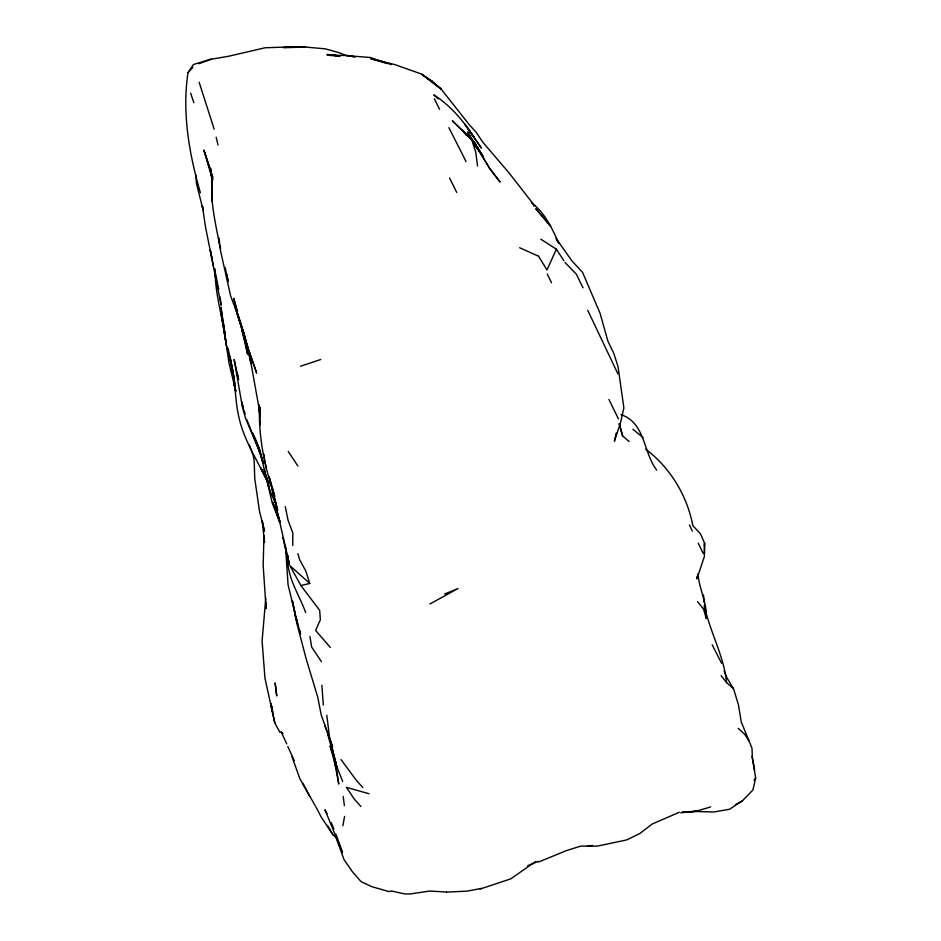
<?xml version="1.0" encoding="UTF-8"?>
<svg xmlns="http://www.w3.org/2000/svg" width="941" height="941" viewBox="0 0 941 941"><rect width="100%" height="100%" fill="white"/><g stroke="black" fill="none" stroke-linecap="round" stroke-linejoin="round"><path stroke-width="1.41" d="M292.722 545.486L292.851 533.147L288.052 520.255L285.264 506.564M704.386 554.52L704.562 543.086L700.351 533.665L692.835 525.701C687.189 495.695 670.133 467.454 645.62 449.163M263.951 535.5L263.174 565.482L266.103 608.709L266.044 602.946M697.093 576.186L696.916 578.833L704.397 556.472L704.562 543.086L704.338 545.721M265.785 598.1L262.092 641.056L264.962 678.143L274.807 722.947L279.947 732.463M211.102 59.071L193.458 64.517L188.024 72.622C181.919 112.732 189.212 154.124 200.374 192.729M342.877 825.727L344.571 816.435M616.202 433.048L614.402 441.235L620.378 423.144L623.895 408.076L618.049 366.684L613.873 353.545L607.874 341.077L600.052 313.235L582.585 272.408L571.857 260.775L556.084 238.438L557.942 242.155M752.13 756.987L755.658 778.007L752.929 790.005L742.096 801.132L735.627 804.543M540.828 239.202L556.366 249.189L546.98 269.973L538.57 256.246M753.988 780.336L755.658 778.007M188.024 72.622L192.87 67.329M535.605 861.497L510.692 878.894L480.075 889.057M287.817 556.025L289.005 564.247L288.899 561.295M741.943 801.085L729.534 809.26L713.807 811.989L697.34 811.542M533.653 206.173L534.794 205.503C546.486 215.583 552.626 229.957 559.048 243.637M429.872 604.016L458.044 588.525L444.587 594.053M538.452 862.085L566.259 850.652L580.785 846.112L597.3 846.135L626.6 839.937L639.939 833.455L652.042 824.093L679.343 812.259M527.725 865.685L538.393 861.321M198.939 63.717L211.313 59.224L229.028 56.166L265.162 47.756L285.676 47.074M300.555 366.225L320.74 359.509M680.696 812.801L696.234 811.201L710.643 806.919M309.754 583.432L289.875 565.612L300.897 585.549L309.754 583.432L305.825 571.069L299.603 559.636L297.897 553.614M481.31 888.398L467.148 891.139L446.752 892.08M587.349 846.077L592.489 845.453M283.029 47.591L285.864 47.262M696.234 811.201L682.119 812.236L696.963 811.471M286.899 47.215L305.402 47.215L284.429 47.509L305.19 47.05L325.163 48.814L339.195 52.708L347.335 56.048M446.516 892.056L429.778 891.021L410.147 893.95L404.571 893.926L391.468 890.986L388.786 891.55L372.06 886.74L361.097 881.67L352.275 871.578L344.03 859.603L336.031 837.419M337.16 56.048L327.209 55.19L348.229 55.495L355.322 56.942M353.863 56.825L348.17 55.742L370.295 57.507L391.268 64.588M368.943 793.722L346.382 787.323L354.322 799.132L360.909 806.496M386.857 63.506L370.625 58.636L395.091 64.682L421.886 74.186L441.106 89.03L469.3 124.753L476.24 132.363L482.827 142.232L509.304 173.238L531.512 201.739M620.954 414.628C645.55 422.721 643.197 452.774 656.689 470.077M519.608 247.742L538.405 256.164M632.893 429.261L643.126 437.6M721.135 675.579L726.546 682.578L733.533 688.706L738.485 704.95L741.202 721.782L752.024 748.401L752.282 756.07M619.178 423.615L622.554 435.789L629.117 441.588M438.071 98.805L433.813 94.923C450.763 105.557 463.548 121.271 474.464 137.774L469.159 131.458M738.25 728.381L744.684 734.274L749.177 741.002M315.8 806.696L321.387 817.341L332.926 834.749L337.149 838.772M474.77 145.714L481.169 153.606L471.547 139.362L452.374 120.777L474.511 142.573L483.368 156.876L467.465 131.999L489.496 168.216L499.93 181.836L489.496 168.216L474.511 142.573L461.972 129.94L466.536 135.575M282.935 733.474L281.077 731.628L286.723 743.919M565.012 262.492L576.304 274.113L583.032 287.817M534.794 205.503L531.371 201.915L532.512 204.044M330.338 647.455L315.623 630.423L320.363 619.754L319.658 610.309L300.897 585.549M362.755 787.546L356.063 779.924L341.03 759.587M289.393 563.965L271.796 487.826L277.666 510.328L269.244 477.263M697.587 601.64L703.621 609.274L706.185 618.449C707.409 602.546 698.845 589.031 698.104 573.598M321.446 661.723L311.636 647.008L309.942 636.457M288.217 451.468L297.909 466.066M556.366 249.189L563.894 260.692M733.533 688.706L726.899 677.732L724.111 671.145M291.992 756.646L299.767 778.548L315.2 805.708M327.444 825.433L332.926 834.749M309.636 796.509L302.99 783.477M327.033 813.624L324.951 809.754L342.465 852.617L338.784 841.924M263.139 462.619L259.728 449.575L252.364 432.86C264.703 455.138 263.174 482.133 276.395 504.141M273.843 499.224L276.36 504.094M712.161 644.785L721.559 663.24M466.089 161.605L448.892 127.658M439.588 109.25L434.354 98.876M294.227 760.599L287.805 746.507M268.891 483.451L264.55 474.499L268.879 483.321M449.575 178.002L456.714 192.446M268.573 483.733L260.81 468.053L268.773 483.803M608.933 399.502L618.425 418.886M547.239 274.019L551.508 282.759M698.257 543.216L703.174 553.355M587.725 310.283L617.884 373.8M689.459 524.89L692.282 531.089M268.726 483.945C257.987 461.196 243.237 439.87 238.367 414.769C235.015 399.302 235.579 383.328 232.204 367.896L235.132 389.986L234.215 378.694L229.216 355.204L231.874 366.484L230.333 358.627M327.833 734.756L336.996 767.174L342.665 781.371M331.208 822.563L333.843 828.892M246.707 419.521L260.057 452.656L263.115 462.76L255.752 440.611L260.057 452.656L245.625 418.404L242.437 407.265L234.133 359.462L238.544 379.388M335.831 834.091L338.325 840.595M249.365 445.058L253.2 455.338L254.188 460.714L254.752 478.604L259.445 510.916L264.468 531.23L262.268 520.961L264.492 542.557L264.245 535.57M331.079 748.707L333.443 755.188L330.091 745.931L336.396 769.373M294.874 611.921L292.392 600.934L296.791 623.201L306.401 659.676L317.682 696.928L321.246 715.019L332.573 747.083M324.645 724.911L327.209 732.098M190.658 93.23L193.881 102.722M471.547 139.362L475.711 151.936L477.534 165.992M212.125 178.449L203.95 150.278L211.066 171.909M203.95 150.278L212.29 175.732M242.884 329.703L247.73 347.688L238.061 316.482L233.697 298.297L237.52 311.4M259.41 407.582L259.457 410.405L249.506 355.122L251.071 363.614L244.295 334.961L235.344 307.401L248.436 350.44L240.567 322.598L230.592 295.827L220.465 250.529L218.677 237.861L219.618 241.99M214.16 129.129L199.104 82.208M332.479 746.707L329.526 737.203L326.798 715.278M235.897 391.48L228.934 362.791L220.97 307.154L225.24 338.584M266.291 477.169L267.491 481.133L266.444 476.958M236.85 311.577L244.554 337.101L238.026 314.423M259.434 408.606C258.728 438.553 264.903 468.289 274.737 496.46L269.255 476.946M243.707 332.973L244.295 334.961M296.427 618.79L297.038 621.53L294.968 614.379L297.768 624.118M336.996 767.174L330.714 744.59L334.173 757.505M243.178 407.3L241.602 401.878L243.425 408.594M243.954 410.017L245.131 414.087M279.842 522.267L272.808 502.259L279.771 522.114L272.196 502.847L266.091 476.958M297.427 622.907L300.567 633.858L299.391 629.752M619.296 423.932L622.554 435.789M243.778 333.279L247.73 347.688M245.001 341.23L241.602 328.703L247.624 354.428L245.378 342.618M332.197 748.377L336.196 763.916M244.989 339.889L248.095 351.416L242.543 330.856M704.315 605.122C709.608 631.693 723.97 655.324 726.546 682.578M235.638 389.88L233.886 383.21L235.697 391.044M219.912 245.613L220.629 248.377M220.617 310.601L226.322 345.018L231.851 366.555M266.468 477.993L267.15 480.733L266.538 478.052M219.676 244.636L219.194 242.696C214.983 220.876 209.537 198.316 212.56 176.014L212.854 179.649M212.078 179.166L210.502 170.791L212.113 177.449M297.038 621.53L288.075 584.843L285.464 545.909M234.979 303.602L238.061 316.482M272.125 487.003L274.278 496.06M282.865 537.64L289.005 564.247M216.171 137.198L218.018 145.055M227.969 348.276L230.063 357.309M272.984 490.426L274.266 495.966M225.405 337.101L223.723 326.351L225.287 339.572M218.7 289.216L215.465 273.243M195.787 175.038L196.469 183.566L203.232 210.513L202.303 205.597L205.597 227.393L221.159 305.237L220.076 297.085M305.66 612.615C298.991 593.889 286.523 577.127 287.781 556.166M274.807 722.947L270.655 703.28L272.596 712.114L272.078 706.468M225.181 267.479L228.145 281.677L227.016 274.831M237.144 372.589L238.555 379.552M230.345 358.721L234.709 383.387M211.807 257.752L210.302 250.094L213.395 265.891M210.502 170.791L212.078 179.061M334.42 761.222L338.772 784.053L336.749 770.75M287.911 555.955L288.405 558.625M263.856 455.55L263.598 454.115L266.338 469.265M332.326 749.118L333.29 754.411L332.738 751.247M752.153 756.129L754.658 769.985M230.31 358.686L234.344 380.834L232.204 367.896M221.676 316.282L225.299 336.819C221.841 315.458 215.548 294.498 215.101 272.749M212.196 179.237L210.537 168.357L212.184 179.555M224.464 331.644L226.322 345.018M343.206 796.368L344.382 805.637M260.269 417.298L258.646 404.407L260.245 417.451M223.146 320.681L224.464 331.538M214.595 268.503L214.936 271.326M214.701 269.126L214.971 271.537M323.363 705.08L321.857 685.26M259.763 412.158L259.822 413.981L259.622 408.206L260.116 416.875M259.987 408.229L260.245 411.076M259.987 407.335L260.21 410.005M703.539 595.03L704.091 602.24M259.375 408.97L260.186 424.803M704.338 606.58L704.397 609.509M339.924 55.978L327.045 54.472L339.983 55.989M432.142 81.126L422.038 74.457L441.106 89.03L432.142 81.126M540.557 214.172L535.817 208.737L550.673 226.346L540.557 214.172M471.994 134.41L464.936 124.259L481.345 148.055L471.994 134.41M256.575 372.836L246.895 344.912L256.575 372.836M280.065 521.937L277.007 512.422L280.042 522.008M274.831 500.636L273.996 497.86L274.831 500.636M269.091 487.426L264.292 469.759L269.091 487.426M276.348 692.482L275.125 682.943L276.748 695.975L276.348 692.482M211.948 189L211.772 181.201L212.207 201.68L211.948 189"/></g></svg>
